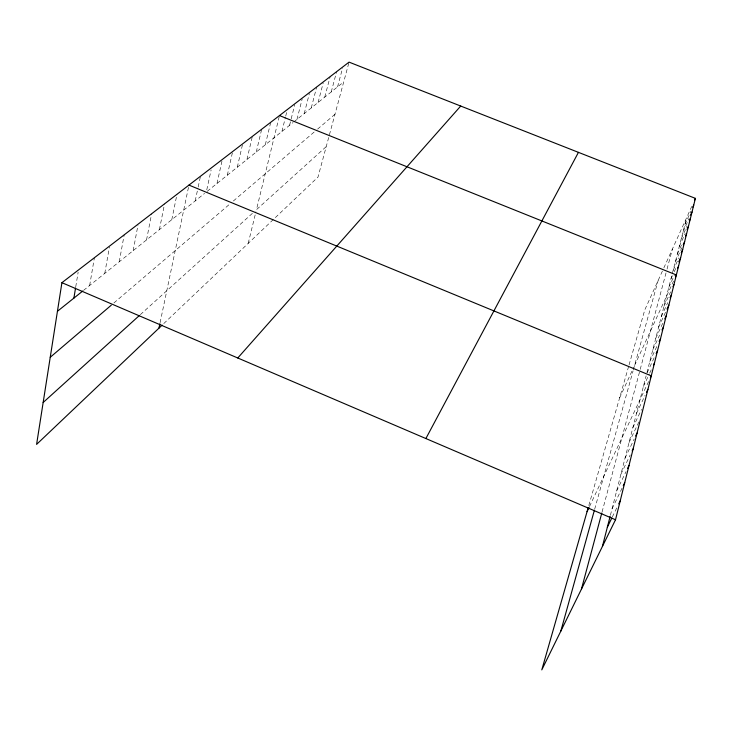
<?xml version="1.0" encoding="UTF-8"?>
<svg xmlns="http://www.w3.org/2000/svg" width="732" height="732" viewBox="0 0 732 732"><rect width="100%" height="100%" fill="white"/><g stroke="black" fill="none" stroke-linecap="round" stroke-linejoin="round"><path stroke-width="0.55" stroke-dasharray="3.66 2.75" d="M75.735 286.843L78.141 272.185M89.652 285.489L94.391 257.737M104.758 273.384L109.407 247.151M119.252 261.772L124.184 234.853M133.169 250.628L137.973 225.2M146.537 239.913L151.634 213.771M159.402 229.61L164.554 203.844M171.782 219.691L176.988 194.291M160.088 322.711L188.728 186.184M195.197 200.934L197.96 188.051M198.189 186.98L200.486 176.238M206.763 189.835L211.127 169.916M216.974 183.485L222.336 159.466M227.304 175.204L232.685 151.515M237.287 167.207L242.685 143.838M246.94 159.475L252.348 136.408M256.273 152L261.69 129.235M265.304 144.762L270.73 122.29M248.203 243.372L255.925 211.813M279.212 116.672L256.447 209.691L326.234 146.61M281.93 131.449L285.453 117.193M285.727 116.095L287.356 109.516M289.57 125.328L290.933 119.902M291.199 118.822L294.731 104.731M297 119.371L302.16 99.012M304.228 113.579L309.38 93.458M610.415 515.227L646.127 375.845M646.932 372.698L672.086 274.527M672.351 273.475L686.662 217.624M311.256 107.952L316.672 87.007M318.091 102.471L323.215 82.853M324.752 97.136L330.15 76.659M331.23 91.948L336.619 71.69M602.079 511.942L639.951 370.383M640.226 369.349L666.459 271.279M667.044 269.102L672.424 248.999M337.543 86.888L342.64 67.902M348.761 63.236L317.999 177.071L274.317 218.566M594.677 509.161L633.061 370.904M633.354 369.834L658.196 280.347M588.83 505.483L628.779 365.872M629.062 364.865L644.81 309.856L663.375 268.937M663.842 267.903L691.722 206.47M684.887 224.55L690.935 211.237M683.066 231.66L689.187 218.209M681.19 238.961L687.073 226.051M679.269 246.474L685.225 233.435M677.292 254.196L681.465 245.074M675.252 262.138L681.821 247.8M673.156 270.318L678.866 257.893M671.006 278.736L672.379 275.744M674.209 271.755L676.048 267.775M668.783 287.402L674.355 275.314M619.62 397.897L633.601 367.583M634.543 365.543L673.541 281.07M663.942 306.287L670.622 291.867M661.307 316.572L667.767 302.636M658.58 327.213L666.074 311.1M655.762 338.23L663.366 321.915M652.843 349.631L659.587 335.192M649.806 361.462L656.833 346.474M647.143 372.716L654.271 357.545M643.41 386.45L649.192 374.171M649.677 373.146L651.608 369.047M589.498 506.507L648.945 380.805M636.501 413.415L645.084 395.307M632.841 427.708L641.561 409.371M629.026 442.576L638.88 421.961M625.055 458.076L634.196 439.035M620.919 474.235L630.206 454.956M616.591 491.108L626.043 471.582M612.08 508.722L622.301 487.713M612.309 517.012L616.765 507.898M163.776 323.571L273.512 219.335M140.324 314.659L252.485 213.268M113.881 302.975L230.141 203.743M233.352 201.007L315.959 130.497M317.587 129.116L334.963 114.284M83.521 290.394L204.576 193.413M207.174 191.336L292.873 122.674M293.697 122.015L343.701 81.957"/><path stroke-width="1.1" d="M588.235 507.541L541.79 669.872L615.521 519.757L695.4 198.363L349.054 62.129L61.918 282.68L36.6 444.379L162.165 325.1M73.895 298.116L75.552 287.969M158.945 328.156L159.86 323.8M602.418 546.429L610.14 516.307M581.418 589.196L601.805 512.986M560.822 631.121L594.393 510.213M694.476 200.394L695.4 198.363M692.801 207.138L693.726 205.088M690.596 215.107L692.014 212.005M689.343 221.091L690.249 219.106M687.055 229.418L688.428 226.408M685.637 235.951L686.561 233.92M683.231 244.726L684.64 241.652M681.236 252.714L682.663 249.612M678.793 261.791L680.623 257.81M677.603 268.269L678.527 266.256M675.426 276.998L676.368 274.958L279.487 115.564M673.001 286.715L673.952 284.647M670.082 297.659L671.464 294.676M667.008 309.087L668.883 305.052M664.784 318.859L666.212 315.803M661.993 330.031L663.448 326.939M659.166 341.478L660.575 338.486M656.174 353.501L657.592 350.463M653.539 364.957L654.5 362.907M587.055 511.668L589.013 507.541M650.355 377.822L651.288 375.836L188.957 185.095M646.521 392.297L647.948 389.278M635.632 436.025L637.078 433.024M632.164 450.894L633.143 448.862M627.534 468.498L629.026 465.415M623.271 485.709L624.725 482.708M607.359 527.141L611.815 518.027M618.75 503.845L620.233 500.798M425.878 438.541L578.445 152.357M237.781 357.985L460.721 106.049M43.161 402.49L139.483 315.419M50.233 357.289L111.291 305.18M57.435 311.292L82.652 291.098M61.918 282.68L615.521 519.757"/></g></svg>
